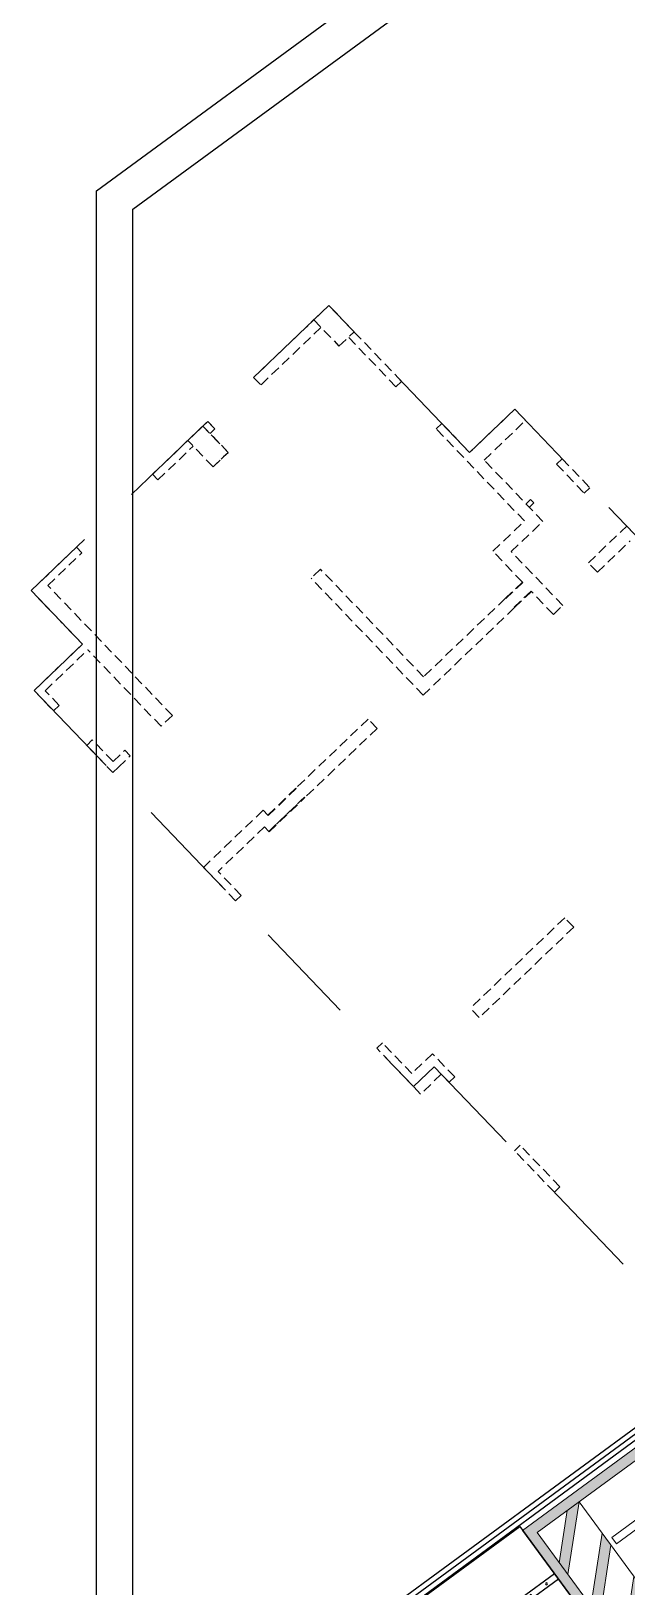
# Model space of a CAD drawing. Header units: millimetres. Extents: x 75184266 to 76346726, y -35077925 to -33679385.
# Drawn here: x 75312028 to 75323473, y -34543827 to -34513941 of the extents above; entities that cross this region are included whole.
import ezdxf

# ---------------------------------------------------------------- set-up
doc = ezdxf.new("R2010")
doc.units = ezdxf.units.MM
doc.header["$LTSCALE"] = 50
doc.header["$MEASUREMENT"] = 0
for name, pattern in [('HIDDEN2', [0.1875, 0.125, -0.0625]), ('XR-지하3층$0$H', [1.3, 0.8, -0.5]), ('XR-지하3층$0$HIDDEN2', [0.1875, 0.125, -0.0625])]:
    doc.linetypes.add(name, pattern=pattern)
for name, color, linetype in [('XR-지하3층$0$1HIDDEN2', 1, 'XR-지하3층$0$HIDDEN2'), ('XR-지하3층$0$5', 5, 'CONTINUOUS'), ('XR-지하3층$0$hat', 8, 'CONTINUOUS'), ('XR-지하3층$0$장애인', 11, 'CONTINUOUS'), ('XR-지하3층$0$확장형주차', 8, 'CONTINUOUS')]:
    doc.layers.add(name, color=color, linetype=linetype)
doc.layers.add('건축', color=8, linetype='CONTINUOUS', plot=False)
doc.layers.add('유도관제-주차면B2', color=7, linetype='CONTINUOUS', lineweight=100)

# ---------------------------------------------------------------- blocks, each defined once
blk = doc.blocks.new('XR-지하3층$0$확장형 주차')
at = {"layer": 'XR-지하3층$0$확장형주차', "color": 7}
for p, q in [((0.0026125609874725, 3964.999964468182), (800.0026358217001, 3965.000250250101)), ((800.0025492608546, 3835.00025024265), (800.0026358217001, 3965.000250250101)), ((0.0025260448455811, 3834.999964468181), (800.0025492608546, 3835.00025024265))]:
    blk.add_line(p, q, dxfattribs=at)
blk.add_lwpolyline([(2499.999999918044, 5099.999999972061), (0, -3.7252903e-08)], dxfattribs=at)
blk.add_lwpolyline([(2500.078474617488, 5090.950575601309), (0.0784746472900224, 5090.950575564056), (0.07847469199350599, -9.049424413591623), (2500.078474691994, -9.049424413591623)], close=True, dxfattribs=at)
for centre in [(237.5025781989098, 3900.000624813139), (612.5025877356528, 3900.000375129283)]:
    blk.add_circle(centre, 17.49999999999998, dxfattribs=at)
blk = doc.blocks.new('XR-지하3층$0$장애인 주차')
at = {"layer": 'XR-지하3층$0$5', "ltscale": 4}
h = blk.add_hatch(color=7, dxfattribs=at)
h.dxf.hatch_style = 1
h.paths.add_polyline_path([(3841.997264835671, -695.0780087946878), (4402.000121470854, -695.0780087946878), (4402.000121470854, -1115.080151271075), (3841.997264835671, -1115.080151271075)])
h.paths.add_polyline_path([(3891.997519892382, -1065.079896214363), (4351.99986641414, -1065.079896214363), (4351.99986641414, -745.0782638514011), (3891.997519892382, -745.0782638514011)], flags=16)
h.paths.add_polyline_path([(3982.199268697524, -989.8749685254544), (3988.055078290212, -973.1311586538368), (4011.176556505419, -981.2174290407376), (4046.302626567036, -898.3408815806098), (4135.870332298697, -898.3408815806098), (4137.145780135219, -880.6026270158372), (4072.273199870749, -880.602627015849), (4072.273199870749, -862.8643724511003), (4138.421227971735, -862.8643724511003), (4142.235960863689, -809.8110830911862, -3.722470104551928), (4160.964472694517, -796.67601004478), (4152.378934681071, -916.0791361453585), (4058.050227145791, -916.0791361453702), (4021.01875284036, -1003.451299681202)], flags=0)
h = blk.add_hatch(color=256, dxfattribs=at)
h.dxf.hatch_style = 1
h.paths.add_polyline_path([(4351.99986641414, -1065.079896214362), (4351.999866414141, -745.0782638514011), (3891.997519892383, -745.0782638514011), (3891.997519892382, -1065.079896214363)])
at = {"layer": 'XR-지하3층$0$hat'}
h = blk.add_hatch(color=7, dxfattribs=at)
edge = h.paths.add_edge_path()
edge.add_line((4160.964472694536, -796.67601004485), (4152.378934681087, -916.0791361454055))
edge.add_line((4152.37893468108, -916.0791361454167), (4058.050227145789, -916.0791361454283))
edge.add_line((4058.050227145791, -916.0791361454167), (4021.018752840348, -1003.451299681236))
edge.add_line((4021.018752840351, -1003.451299681236), (3982.199268697519, -989.874968525477))
edge.add_line((3982.199268697524, -989.874968525477), (3988.055078290214, -973.1311586538714))
edge.add_line((3988.055078290212, -973.1311586538714), (4011.176556505425, -981.2174290407828))
edge.add_line((4011.176556505419, -981.2174290407955), (4046.302626567057, -898.3408815806679))
edge.add_line((4046.302626567061, -898.340881580656), (4135.870332298704, -898.3408815806441))
edge.add_line((4135.870332298706, -898.340881580656), (4137.145780135244, -880.6026270158836))
edge.add_line((4137.145780135244, -880.6026270158836), (4072.273199870745, -880.6026270158953))
edge.add_line((4072.273199870749, -880.6026270158836), (4072.273199870746, -862.8643724511348))
edge.add_line((4072.273199870749, -862.8643724511348), (4138.421227971742, -862.8643724511229))
edge.add_line((4138.421227971745, -862.8643724511348), (4142.235960863693, -809.8110830912447))
edge.add_arc((4140.258635246823, -787.0722665791609), 22.82462689652929, -24.88272667549188, 274.96983382009233, ccw=False)
edge = h.paths.add_edge_path()
edge.add_line((4047.665030254847, -981.4920170499337), (4057.804424407357, -957.5691022683568))
edge.add_arc((4127.470813777448, -941.6413942127928), 71.46396078982474, 192.8780981385994, 416.1688054886157)
edge.add_line((4167.258228158817, -882.277606019873), (4168.678321340426, -862.5277004258722))
edge.add_arc((4127.470813777439, -941.641394212781), 89.20221535457303, 206.535022543775, 422.4865967028556, ccw=False)
at = {"layer": 'XR-지하3층$0$장애인', "lineweight": 5, "true_color": 0xffffff}
blk.add_hatch(color=7, dxfattribs=at).paths.add_polyline_path([(2471.998693153262, 3994.919848728925), (2471.998693153262, -1005.080151271075), (3841.997264835671, -1005.080151271075), (3841.997264835671, -805.0801512710747), (2671.998693153263, -805.0801512710751), (2671.998693153262, 3794.919848728925), (5571.998693153263, 3794.919848728926), (5571.998693153262, -805.080151271075), (4402.000121470854, -805.080151271075), (4402.000121470854, -1005.080151271075), (5771.998693153262, -1005.080151271075), (5771.998693153262, 3994.919848728925)])
h = blk.add_hatch(color=7, dxfattribs=at)
h.paths.add_polyline_path([(5571.998693153262, 2794.914747595385), (5571.998693153262, 3077.758902888156), (4854.837747312696, 3794.919848728925), (4571.993592018897, 3794.919848728925)])
h.paths.add_polyline_path([(4571.993592018706, 3044.916022878447), (4571.993592018645, 2762.071867584627), (5571.998693153263, 1762.066766450834), (5571.998693153263, 2044.910921743602)])
h.paths.add_polyline_path([(4571.993592018483, 2012.068041734125), (4571.993592018423, 1729.223886441228), (5571.998693153262, 729.2187853062899), (5571.99869315326, 1012.062940599053)])
h.paths.add_polyline_path([(5571.99869315326, -303.629195838255), (5571.99869315326, -20.78504054549086), (4571.993592018262, 979.220060589802), (4571.993592018202, 696.3759052969056)])
h.paths.add_polyline_path([(4571.99359201804, -53.62792055452175), (4571.99359201798, -336.4720758474171), (5040.601667441591, -805.080151271075), (5323.445822734374, -805.0801512710751)])
h = blk.add_hatch(color=7, dxfattribs=at)
h.paths.add_polyline_path([(3763.150870514194, 2216.264290113818, -1), (3462.570463011247, 2216.264290113882, -1)])
h.paths.add_polyline_path([(3992.194974712547, 1503.153291136039, -0.3430925305423056), (3870.429412635672, 1283.463612269276), (3381.11380824785, 1193.932868147644), (3089.64061403725, 708.0093506300605, -0.9316528967307836), (2986.990762166922, 769.5822570894251), (3329.523243890798, 1378.635825979506), (3638.530074299372, 1415.295302762543, 0.4460483878234904), (3688.559342324034, 1485.064711287606), (3600.488111895317, 1888.254374792776, -0.5961441325676429), (3698.969839655798, 2008.645807942122), (4213.677944949887, 1850.800996607583), (4443.199970943389, 1569.414632520067, -0.8833640971827884), (4354.906219544061, 1492.991562665783), (4150.936932001604, 1740.869922228085), (3925.143719778168, 1810.1136093145)])
h.paths.add_polyline_path([(4052.621828863025, 1393.018152349396), (4055.397873318553, 1527.544381644268, -1.526545251934503), (3257.253911445657, 820.1519422765429), (3348.0148907452, 968.8766923101947, 1.638056132797179)])
at = {"layer": 'XR-지하3층$0$1HIDDEN2', "color": 11}
for points in [[(4160.96447269452, -796.6760100447573), (4152.378934681071, -916.0791361453585), (4058.050227145791, -916.0791361453702), (4021.01875284036, -1003.451299681202), (3982.199268697524, -989.8749685254544), (3988.055078290212, -973.1311586538368), (4011.176556505419, -981.2174290407376), (4046.302626567036, -898.3408815806098), (4135.870332298697, -898.3408815806098), (4137.145780135219, -880.6026270158372), (4072.273199870749, -880.602627015849), (4072.273199870749, -862.8643724511003), (4138.421227971735, -862.8643724511003), (4142.235960863685, -809.8110830912219)], [(4167.258228158817, -882.2776060198148), (4168.678321340427, -862.5277004258032)]]:
    blk.add_lwpolyline(points, dxfattribs=at)
for centre, radius, start, end in [((4127.470813777439, -941.6413942127574), 89.20221535457668, 206.5350225406521, 62.48659670311565), ((4127.470813777439, -941.6413942127574), 71.46396078982, 192.8780981454637, 56.1688054908522), ((4140.258635247797, -787.0722665790381), 22.8246268965323, 335.1172733215335, 274.9698338172116)]:
    blk.add_arc(centre, radius, start, end, dxfattribs=at)
at = {"layer": 'XR-지하3층$0$5', "lineweight": 5}
for p, q in [((4571.993592018865, 3794.919848728925), (4571.99359201788, -805.1036164912276)), ((5571.998693153045, 2794.914747595602), (4571.99359201868, 3794.919848729143)), ((5571.998693153109, 3077.758902888307), (4854.837747312696, 3794.919848728925)), ((5571.998693152887, 2044.910921743978), (4571.993592018702, 3044.91602287845)), ((5571.998693152824, 1762.066766451273), (4571.993592018458, 2762.071867584813)), ((5571.998693152665, 1012.062940599649), (4571.993592018487, 2012.068041734122)), ((5571.998693152607, 729.2187853069445), (4571.993592018236, 1729.223886441416)), ((5571.998693152449, -20.78504054467885), (4571.993592018271, 979.2200605897937)), ((5571.998693152392, -303.6291958373836), (4571.99359201802, 696.3759052970881)), ((5323.445822734374, -805.080151271075), (4571.993592017399, -53.62792055387945)), ((5040.601667441591, -805.0801512710751), (4571.993592017149, -336.4720758465851))]:
    blk.add_line(p, q, dxfattribs=at)
at = {"layer": 'XR-지하3층$0$5', "ltscale": 4}
for p, q in [((4165.298914032375, -1004.579583198746), (4165.298914032418, -804.5785629718947)), ((4165.298914032418, -804.5785629718947), (4165.298914032399, -904.5790730853205))]:
    blk.add_line(p, q, dxfattribs=at)
at = {"layer": 'XR-지하3층$0$5', "lineweight": 5}
for points in [[(3841.997264835671, -1005.080151271075), (2471.998693153262, -1005.080151271075), (2471.998693153262, 3994.919848728925), (5771.998693153262, 3994.919848728925), (5771.998693153262, -1005.080151271075), (4402.000121470854, -1005.080151271075)], [(3841.997264835671, -805.080151271075), (2671.998693153262, -805.080151271075), (2671.998693153262, 3794.919848728925), (5571.998693153262, 3794.919848728925), (5571.998693153262, -805.080151271075), (4402.000121470854, -805.080151271075)]]:
    blk.add_lwpolyline(points, dxfattribs=at)
at = {"layer": 'XR-지하3층$0$5', "ltscale": 4}
for points in [[(3841.997264835671, -695.0780087946878), (3841.997264835671, -1115.080151271075), (4402.000121470854, -1115.080151271075), (4402.000121470854, -695.0780087946878)], [(3891.997519892382, -745.0782638514011), (3891.997519892382, -1065.079896214363), (4351.99986641414, -1065.079896214363), (4351.99986641414, -745.0782638514011)]]:
    blk.add_lwpolyline(points, close=True, dxfattribs=at)
at = {"layer": 'XR-지하3층$0$장애인', "color": 8, "lineweight": 5}
for p, q in [((3688.559342332695, 1485.064711247559), (3600.488111895317, 1888.254374792776, 0.0001127901416624)), ((3698.969839655798, 2008.645807942122, 0.0001127901416624), (4213.677944949887, 1850.800996607583, 0.0001127901416624)), ((3925.143719778168, 1810.1136093145, 0.0001127901416628), (4150.936931998761, 1740.869922228213, 0.0001127901416628)), ((4213.677944949887, 1850.800996607583, 0.0001127901416624), (4443.199970943389, 1569.414632520067, 0.0001127901416624)), ((4055.397873318553, 1527.544381644268), (4052.621828863025, 1393.018152349396)), ((4150.936931998761, 1740.869922228213, 0.0001127901416624), (4354.906219542198, 1492.991562667646, 0.0001127901416624)), ((3348.0148907452, 968.8766923101947), (3257.253911445657, 820.1519422765429))]:
    blk.add_line(p, q, dxfattribs=at)
at = {"layer": 'XR-지하3층$0$장애인', "color": 7, "lineweight": 5}
for points in [[(3523.087905746778, 2719.914365010331), (2773.084079896087, 2719.914365010489), (2773.084079896117, 2869.915130179697), (3523.087905746808, 2869.915130179538)], [(4473.091731597468, 2719.914365010173), (3723.087905746778, 2719.914365010331), (3723.087905746807, 2869.915130179538), (4473.091731597498, 2869.91513017938)]]:
    blk.add_lwpolyline(points, close=True, dxfattribs=at)
at = {"layer": 'XR-지하3층$0$장애인', "color": 8, "lineweight": 5, "extrusion": (0.9769639672697208, 0.2134043267054538, 0), "elevation": 4221.010056634456}
blk.add_lwpolyline([(616.5749219792176, -1.361e-12), (930.7731202234108, 7.74314296328e-05)], dxfattribs=at)
at = {"layer": 'XR-지하3층$0$장애인', "color": 8, "lineweight": 5}
for points in [[(3992.194974726538, 1503.153291048849, -0.3430925306230898), (3870.429412635905, 1283.463612269276), (3381.11380824785, 1193.932868147644), (3094.00334222139, 715.2825828427982)], [(3094.003420647085, 715.2827374036459, -1.00000207931052), (2986.990762167387, 769.5822570894251), (3329.523243890658, 1378.635825979506), (3639.504234780377, 1415.410873711946)]]:
    blk.add_lwpolyline(points, format="xyb", dxfattribs=at)
blk.add_circle((3612.86066676265, 2216.264290113847), 150.2902037515436, dxfattribs=at)
for centre, radius, start, end in [((3682.273866816963, 1921.827955426305, 0.0001127901416624), 88.40868183990986, 79.114325303064, 202.3184667627445), ((3810.443948158834, 999.9582689007906), 581.6782029713268, 198.0059943864644, 65.09494261077565), ((4394.302026809838, 1536.692142405893, 0.0001127901416624), 58.83681075443838, 227.9655321143891, 33.79042661822502), ((3809.277803001397, 999.938049550793), 462.3075622753882, 183.8524707476317, 58.23960059225904), ((3632.220671032975, 1472.641407940697), 57.69215153581592, 276.2786130993196, 12.43534843258914)]:
    blk.add_arc(centre, radius, start, end, dxfattribs=at)

msp = doc.modelspace()

# ---------------------------------------------------------------- linework, layer by layer
at = {"layer": '건축', "ltscale": 1000}
for p, q in [((75313281.55843666, -34517007.99386213), (75350390.80024382, -34489801.42571826)), ((75313981.55755658, -34517362.76435845), (75336352.42116487, -34500961.60940202)), ((75313281.34779054, -34601924.10360483), (75313281.55843665, -34517007.99386214)), ((75313981.3483589, -34601694.99174101), (75313981.55755658, -34517362.76435845))]:
    msp.add_line(p, q, dxfattribs=at)
at = {"layer": '건축', "linetype": 'HIDDEN2', "ltscale": 30}
for p, q in [((75317747.36618283, -34519210.77673113, 3.0346708e-09), (75316303.00351621, -34520594.18429485, -6.0447393e-09)), ((75319144.60782221, -34520669.58302437, -1.28075835e-08), (75317747.36618283, -34519210.77673113, 3.0346708e-09)), ((75317596.83440582, -34519631.89451045, 1.8077235e-09), (75316441.34427264, -34520738.62056153, -6.0447393e-09)), ((75319036.28062221, -34520773.33859167, -1.28075835e-08), (75318123.23163022, -34519820.05923164, -1.3882936e-09)), ((75316303.00351621, -34520594.18429485, 5.0080424e-09), (75316441.34427263, -34520738.62056153, 5.0080424e-09)), ((75319036.28062221, -34520773.33859162, -1.28075835e-08), (75319144.60782221, -34520669.58302437, -1.28075835e-08)), ((75319919.3160579, -34521478.4261177, -1.28075835e-08), (75319810.98885792, -34521582.18168497, -1.28075835e-08)), ((75321318.54556985, -34521204.46120609, 3.0346708e-09), (75321526.05670443, -34521421.1156061, 3.0346708e-09)), ((75315812.2513636, -34522033.51133368, 3.0346708e-09), (75315328.0587163, -34521527.98440038, 3.0346708e-09)), ((75315523.3788303, -34522310.19284643, 3.0346708e-09), (75315039.18618299, -34521804.66591312, 3.0346708e-09)), ((75322123.2673618, -34522261.49613336, 3.0346708e-09), (75322231.59456185, -34522157.74056607, 3.0346708e-09)), ((75322123.26736185, -34522261.49613328, 3.0346708e-09), (75322231.59456189, -34522157.740566, 3.0346708e-09)), ((75322123.26736182, -34522261.49613333, 3.0346708e-09), (75322231.59456185, -34522157.74056607, 3.0346708e-09)), ((75322123.26736191, -34522261.49613325, 3.0346708e-09), (75322275.442194, -34522420.37602666, 3.0346708e-09)), ((75322231.59456193, -34522157.74056603, 3.0346708e-09), (75322764.2064738, -34522713.82019253, 3.0346708e-09)), ((75314464.09129693, -34522563.19466814, 3.0346708e-09), (75314360.33572961, -34522454.86746812, 3.0346708e-09)), ((75314464.0912962, -34522563.19466875, 3.0346708e-09), (75314360.33572888, -34522454.86746873, 3.0346708e-09)), ((75321624.15390491, -34522940.32656682, -9.394452e-09), (75321537.4921449, -34523023.33102067, -9.394452e-09)), ((75321686.40724525, -34523005.32288679, 3.0346113e-09), (75321624.1539049, -34522940.32656679, 3.0346113e-09)), ((75321599.74548525, -34523088.32734065, -9.394452e-09), (75321686.40724526, -34523005.32288681, -9.394452e-09)), ((75323361.41713141, -34523554.20071983, 3.0346708e-09), (75323469.74433146, -34523450.44515262, 3.0346708e-09)), ((75323469.74433146, -34523450.44515262, 3.0346708e-09), (75324465.79777788, -34524490.38627311, 3.0346708e-09)), ((75313005.28500363, -34523960.43630746, 3.0346708e-09), (75312901.52943635, -34523852.10910746, 3.0346708e-09)), ((75321466.22790462, -34524524.74582157, 3.0346708e-09), (75320899.03080352, -34523932.55712836, 3.0346708e-09)), ((75322241.63849029, -34524972.89582276, 3.0346708e-09), (75321252.50208232, -34523940.17651622, 3.0346708e-09)), ((75319559.27161019, -34526697.39804667, 3.0346708e-09), (75317408.07284857, -34524451.41410014, 3.0346708e-09)), ((75319566.89099796, -34526343.92676784, 3.0346708e-09), (75317588.6181819, -34524278.48815468, 3.0346708e-09)), ((75313013.36791225, -34525718.17908351, 3.0346708e-09), (75312027.69002308, -34524689.07068355, 3.0346708e-09)), ((75314741.39507568, -34527088.63416217, 3.0346708e-09), (75312348.09999035, -34524589.88674901, 3.0346708e-09)), ((75322061.09315692, -34525145.82176819, 3.0346708e-09), (75321639.15385006, -34524705.29115491, 3.0346708e-09)), ((75321314.17225006, -34525016.55785675, 3.0346708e-09), (75319559.27161019, -34526697.39804666, 3.0346708e-09)), ((75321141.24630462, -34524836.01252344, 3.0346708e-09), (75319566.89099798, -34526343.92676786, 3.0346708e-09)), ((75314524.74067558, -34527296.14529671, 3.0346708e-09), (75313117.12347956, -34525826.50628348, 3.0346708e-09)), ((75312567.21214123, -34526893.24079592, 3.0346708e-09), (75312297.44766627, -34526611.5900759, 3.0346708e-09)), ((75312567.21214113, -34526893.24079587, 3.0346708e-09), (75312458.88494118, -34526996.99636313, 3.0346708e-09)), ((75318502.63425747, -34527155.5655978, 3.0346708e-09), (75317116.04609746, -34528483.636859, 3.0346708e-09)), ((75318675.56020296, -34527336.11093111, 3.0346708e-09), (75318502.63425747, -34527155.5655978, 3.0346708e-09)), ((75318675.56020296, -34527336.11093111, 3.0346708e-09), (75317288.97204296, -34528664.18219231, 3.0346708e-09)), ((75313203.5796205, -34527557.64762252, 3.0346708e-09), (75313095.25242041, -34527661.40318975, 3.0346708e-09)), ((75313601.30929507, -34527972.90188911, 3.0346708e-09), (75313203.5796205, -34527557.64762252, 3.0346708e-09)), ((75313932.55198233, -34527863.34239784, 3.0346708e-09), (75313828.79641508, -34527755.01519789, 3.0346708e-09)), ((75313932.55198233, -34527863.34239784, 3.0346708e-09), (75313828.79641508, -34527755.01519789, 3.0346708e-09)), ((75313596.73766233, -34528184.98465642, -1.4316487e-09), (75313537.94284089, -34528123.59924307, -1.4316487e-09)), ((75316484.48860592, -34528908.53112204, 3.0346708e-09), (75315339.83119266, -34530004.88161633, 3.0346708e-09)), ((75316512.97828473, -34529227.41721173, 3.0346708e-09), (75315621.08433804, -34530081.67138232, 3.0346708e-09)), ((75315955.44755848, -34530647.62300295, 3.0346708e-09), (75315339.83119266, -34530004.88161633, 3.0346708e-09)), ((75316063.77475844, -34530543.86743565, 3.0346708e-09), (75315621.08433805, -34530081.67138234, 3.0346708e-09)), ((75316063.7747585, -34530543.86743568, 3.0346708e-09), (75315955.44755857, -34530647.62300287, 3.0346708e-09)), ((75322278.46897939, -34530974.88453604, 3.0346708e-09), (75320465.79383285, -34532711.06102857, 3.0346708e-09)), ((75322451.39492486, -34531155.42986943, 3.0346708e-09), (75322278.46897939, -34530974.88453604, 3.0346708e-09)), ((75322451.39492491, -34531155.42986943, 3.0346708e-09), (75320638.71977831, -34532891.60636185, 3.0346708e-09)), ((75318775.25358339, -34533374.81826221, 3.0346708e-09), (75318666.92638336, -34533478.57382946, 3.0346708e-09)), ((75319342.4506845, -34533967.00695551, 3.0346708e-09), (75318775.25358339, -34533374.81826221, 3.0346708e-09)), ((75319510.80499731, -34534359.63505612, 3.0346708e-09), (75318666.92638342, -34533478.57382947, 3.0346708e-09)), ((75319739.65041788, -34533586.56987534, 3.0346708e-09), (75319342.45068452, -34533967.00695553, 3.0346708e-09)), ((75320165.04826793, -34534030.71142064, 3.0346708e-09), (75319739.65041788, -34533586.56987534, 3.0346708e-09)), ((75319908.00473064, -34533979.19797596, 3.0346708e-09), (75319510.80499731, -34534359.63505612, 3.0346708e-09)), ((75320056.72106795, -34534134.46698791, 3.0346708e-09), (75319908.00473063, -34533979.19797594, 3.0346708e-09)), ((75320165.04826793, -34534030.71142064, 3.0346708e-09), (75320056.72106795, -34534134.46698791, 3.0346708e-09)), ((75321423.9491509, -34535345.08144719, 3.0346708e-09), (75321315.62195094, -34535448.83701445, 3.0346708e-09)), ((75322079.9546057, -34536246.84736253, 3.0346708e-09), (75321315.62195094, -34535448.83701445, 3.0346708e-09)), ((75322188.28180568, -34536143.09179531, 3.0346708e-09), (75321423.9491509, -34535345.08144719, 3.0346708e-09)), ((75322188.28180568, -34536143.09179531, 3.0346708e-09), (75322079.9546057, -34536246.84736253, 3.0346708e-09))]:
    msp.add_line(p, q, dxfattribs=at)
at = {"layer": '건축', "ltscale": 100}
msp.add_line((75313834.04074888, -34548076.8292115, 3.095523029274399e-09), (75330389.0089539, -34535931.50122727, 3.095523029274395e-09), dxfattribs=at)
at = {"layer": '건축', "ltscale": 0.5}
for p, q in [((75313981.48132679, -34548092.68652583, 3.0720889e-09), (75329990.39846498, -34536347.96150386, 3.0720889e-09)), ((75313981.48194212, -34547844.63588352, 3.0720889e-09), (75329893.32392633, -34536171.12873213, 3.0720889e-09))]:
    msp.add_line(p, q, dxfattribs=at)
at = {"layer": '건축', "linetype": 'XR-지하3층$0$H', "ltscale": 50, "elevation": 3.0346708e-09}
msp.add_lwpolyline([(75326755.33733423, -34526880.80653881), (75321318.54502404, -34521204.46063619), (75320451.92742409, -34522034.50517436), (75317747.36622192, -34519210.77678423), (75312027.69006214, -34524689.07073662), (75313013.36795121, -34525718.17913663), (75312085.36493799, -34526607.01849625), (75319372.4642799, -34534215.19884256), (75319769.66401322, -34533834.76176246), (75323992.51559404, -34538243.67879444)], dxfattribs=at)
at = {"layer": '건축', "linetype": 'HIDDEN2', "ltscale": 30, "elevation": 3.0346708e-09}
for points in [[(75318231.55883014, -34519716.30366443), (75317747.36618283, -34519210.77673113), (75317458.49364953, -34519487.45824386), (75317942.68629684, -34519992.98517716)], [(75321473.14494233, -34524531.96763486), (75321466.22790451, -34524524.74582153), (75321141.24630462, -34524836.01252344), (75321148.16334243, -34524843.23433678)], [(75321639.15385005, -34524705.29115491), (75321632.23681222, -34524698.06934159), (75321307.25521232, -34525009.33604349), (75321314.17225014, -34525016.55785683)], [(75316574.41009746, -34529002.41469537), (75316581.32713532, -34529009.63650871), (75317122.96313529, -34528490.85867231), (75317116.04609747, -34528483.63685898)], [(75316595.9827385, -34529314.07897177), (75316602.89977632, -34529321.30078509), (75317288.97204296, -34528664.18219231), (75317282.05500515, -34528656.96037899)]]:
    msp.add_lwpolyline(points, close=True, dxfattribs=at)
at = {"layer": '건축', "linetype": 'HIDDEN2', "ltscale": 30}
for points, elevation in [([(75319036.28062221, -34520773.33859167), (75319144.60782221, -34520669.58302437)], -3.71350047e-08), ([(75314360.33572961, -34522454.86746818), (75315421.94228964, -34521438.06290872)], 3.0346708e-09), ([(75315525.69785689, -34521546.39010872), (75315421.9422896, -34521438.06290876)], -7.312702999999998e-10), ([(75315525.69785689, -34521546.39010869), (75315421.94228964, -34521438.06290872)], -7.312702999999998e-10), ([(75315560.28304596, -34521582.49917536), (75315421.94228964, -34521438.06290875)], -7.312702999999998e-10), ([(75319810.98885792, -34521582.18168497), (75319919.31605786, -34521478.42611767)], -2.12927504e-08), ([(75320451.9279699, -34522034.50574426), (75319919.31605786, -34521478.42611767)], 3.0346708e-09), ([(75321318.5455698, -34521204.46120602), (75320451.9279699, -34522034.50574426)], 3.0346708e-09), ([(75320731.65723783, -34522181.98976614), (75321526.05670443, -34521421.1156061)], 3.0346708e-09), ([(75315039.18618299, -34521804.66591312), (75315328.05871625, -34521527.98440035), (75315812.2513636, -34522033.51133368), (75315523.3788303, -34522310.19284643)], 3.0346708e-09), ([(75315466.39947262, -34521672.42066702), (75315560.28304598, -34521582.49917535)], 3.0346708e-09), ([(75321505.66312347, -34523351.52595147), (75319810.98885792, -34521582.18168497)], 3.0346708e-09), ([(75314464.09129693, -34522563.19466814), (75315142.94175026, -34521912.99311315)], 3.0346708e-09), ([(75315523.3788303, -34522310.19284643), (75315812.2513636, -34522033.51133368)], 3.0346708e-09), ([(75321859.13440229, -34523359.14533943), (75320731.65723783, -34522181.98976614)], 3.0346708e-09), ([(75322123.2673619, -34522261.49613334), (75322655.87927377, -34522817.5757598)], 3.0346708e-09), ([(75314464.09129693, -34522563.19466814), (75314360.33572964, -34522454.86746819)], 3.0346708e-09), ([(75314464.09129691, -34522563.19466811), (75314360.33572961, -34522454.86746812)], 3.0346708e-09), ([(75322655.87927385, -34522817.57575973), (75322764.2064738, -34522713.82019253)], 3.0346708e-09), ([(75320899.03080347, -34523932.5571284), (75321505.66312347, -34523351.52595147)], 3.0346708e-09), ([(75321252.50208224, -34523940.17651622), (75321859.13440229, -34523359.14533943)], 3.0346708e-09), ([(75322733.11937143, -34524155.98301007), (75323361.41713141, -34523554.20071988)], 3.0346708e-09), ([(75312027.69002308, -34524689.07068355), (75312901.52943638, -34523852.10910747)], 3.0346708e-09), ([(75313005.28500359, -34523960.43630741), (75312901.52943636, -34523852.10910749)], 3.0346708e-09), ([(75313005.28500366, -34523960.43630742), (75312901.52943638, -34523852.10910747)], 3.0346708e-09), ([(75322906.04531689, -34524336.52834333), (75323534.3430769, -34523734.74605319)], 3.0346708e-09), ([(75312348.09999035, -34524589.88674901), (75313005.28500366, -34523960.43630742)], 3.0346708e-09), ([(75322906.04531689, -34524336.52834333), (75322733.11937143, -34524155.98301007)], 3.0346708e-09), ([(75317588.6181819, -34524278.48815468), (75317408.07284857, -34524451.41410014)], 3.0346708e-09), ([(75321141.24630462, -34524836.01252344), (75321148.16334243, -34524843.23433678), (75321473.14494233, -34524531.96763486), (75321466.22790451, -34524524.74582153)], 3.0346708e-09), ([(75321639.15385006, -34524705.29115491), (75321632.23681222, -34524698.06934159), (75321307.25521232, -34525009.33604349), (75321314.17225014, -34525016.55785683)], 3.0346708e-09), ([(75322061.09315692, -34525145.82176819), (75322241.63849032, -34524972.89582275)], 3.0346708e-09), ([(75312085.36489896, -34526607.01844317), (75313013.36791225, -34525718.17908351)], 3.0346708e-09), ([(75312297.44766627, -34526611.5900759), (75313117.12347956, -34525826.50628348)], 3.0346708e-09), ([(75312085.36489896, -34526607.01844317), (75312458.88494118, -34526996.99636313)], 3.0346708e-09), ([(75314741.39507568, -34527088.63416217), (75314524.74067558, -34527296.14529671)], 3.0346708e-09), ([(75313095.25242041, -34527661.40318975), (75313537.94284089, -34528123.59924307)], 3.0346708e-09), ([(75313601.30929507, -34527972.90188912), (75313828.79641508, -34527755.01519792)], 3.0346708e-09), ([(75313705.06486227, -34528081.2290892), (75313932.55198233, -34527863.34239784)], 3.0346708e-09), ([(75313705.06486228, -34528081.22908922), (75313596.73766229, -34528184.98465648)], -1.4316487e-09), ([(75317116.04609747, -34528483.63685898), (75317122.96313529, -34528490.85867231), (75316581.32713532, -34529009.63650871), (75316574.41009746, -34529002.41469537)], 3.0346708e-09), ([(75316595.9827385, -34529314.07897177), (75317282.05500515, -34528656.96037899), (75317288.97204296, -34528664.18219231)], 3.0346708e-09), ([(75316484.48860592, -34528908.53112204), (75316574.41009757, -34529002.41469538)], 3.0346708e-09), ([(75316512.97828473, -34529227.41721173), (75316595.98273854, -34529314.07897179)], 3.0346708e-09), ([(75320638.71977831, -34532891.60636185), (75320465.79383285, -34532711.06102857)], 3.0346708e-09)]:
    msp.add_lwpolyline(points, dxfattribs=dict(at, elevation=elevation))

# ---------------------------------------------------------------- block references
at = {"layer": '유도관제-주차면B2', "xscale": -1}
for name, p, rotation in [('XR-지하3층$0$장애인 주차', (75328486.47026911, -34542550.4282965), 36.24693489493007), ('XR-지하3층$0$확장형 주차', (75324425.76057586, -34546773.79097787), 36.24693336340453)]:
    msp.add_blockref(name, p, dxfattribs=dict(at, rotation=rotation))

doc.saveas('drawing.dxf')
